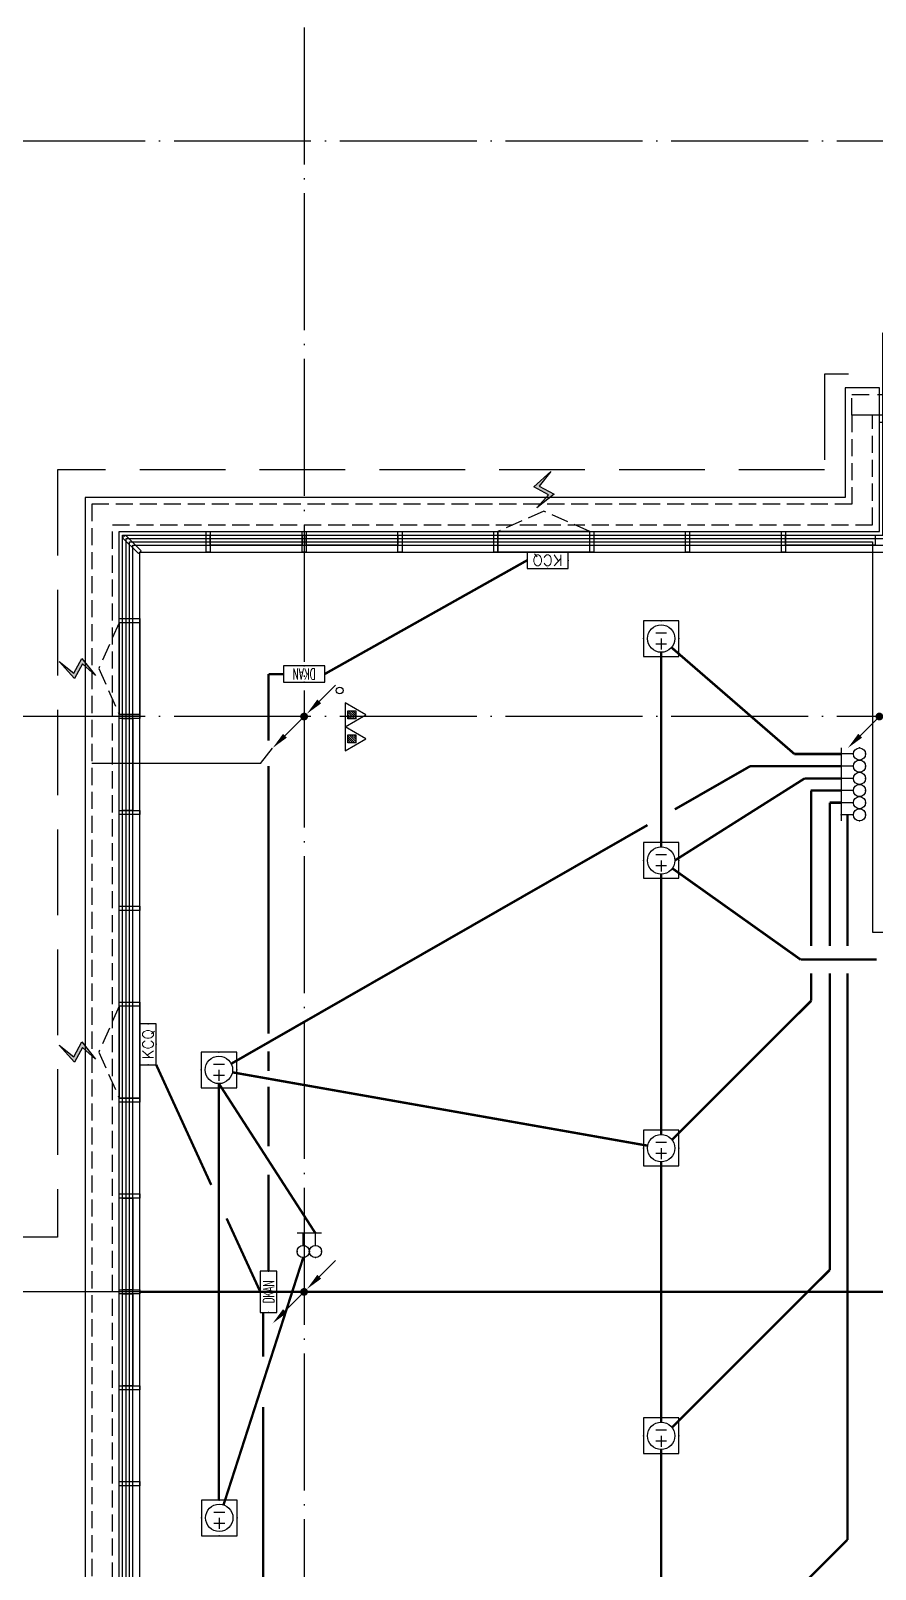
# Model space of a CAD drawing. Extents: x -292644 to 263613, y -713695 to 491457.
# Drawn here: x 107765 to 120097, y 12750 to 35212 of the extents above; entities that cross this region are included whole.
import ezdxf
from ezdxf.enums import TextEntityAlignment as Align
from ezdxf.xclip import XClip

# ---------------------------------------------------------------- set-up
doc = ezdxf.new("R2010")
doc.units = 0
doc.header["$LTSCALE"] = 1000
doc.header["$MEASUREMENT"] = 0
for name, pattern in [('104-10 轴网$0$DOTE', [2.42, 2, -0.2, 0.02, -0.2]), ('8#楼幕墙$0$109-34 轴网$0$L1$0$$AUDIT_BAD_LTYPE1', [0]), ('8#楼幕墙$0$DASH', [0.35, 0.25, -0.1]), ('X-104 8#10#平面_t3$0$109-34 轴网$0$L1$0$$AUDIT_BAD_LTYPE1', [0]), ('X-104 8#10#平面_t3$0$CACHE', [0.375, 0.25, -0.125]), ('X-104 8#10#平面_t3$0$DASH', [0.35, 0.25, -0.1])]:
    doc.linetypes.add(name, pattern=pattern)
doc.layers.get('0').update_dxf_attribs({"linetype": 'CONTINUOUS'})
for name, color, linetype in [('104-10 轴网$0$A_AXIS-轴线', 36, '104-10 轴网$0$DOTE'), ('8#楼幕墙$0$04-电动窗', 1, 'CONTINUOUS'), ('8#楼幕墙$0$A-C_玻璃幕墙', 140, 'CONTINUOUS'), ('8#楼幕墙$0$A-C_窗b', 191, 'CONTINUOUS'), ('EQUIP-动力', 3, 'CONTINUOUS'), ('EQUIP-照明', 3, 'CONTINUOUS'), ('LWIRE', 4, 'CONTINUOUS'), ('WIRE-照明', 1, 'CONTINUOUS'), ('X-104 8#10#平面_t3$0$A-O_分水线', 127, 'CONTINUOUS'), ('X-104 8#10#平面_t3$0$A-O_屋面', 201, 'CONTINUOUS'), ('X-104 8#10#平面_t3$0$A-O_散水', 134, 'CONTINUOUS'), ('X-104 8#10#平面_t3$0$A-SUR_看线', 231, 'CONTINUOUS'), ('X-104 8#10#平面_t3$0$水-消火栓', 41, 'CONTINUOUS')]:
    doc.layers.add(name, color=color, linetype=linetype)
doc.layers.add('8#楼幕墙$0$04-不打印_辅助线', color=165, linetype='CONTINUOUS', plot=False)
doc.layers.add('X-104 8#10#平面_t3$0$04-不打印_辅助线', color=165, linetype='CONTINUOUS', plot=False)
doc.layers.add('X-104 8#10#平面_t3$0$000套内', color=226, linetype='CONTINUOUS', lineweight=30, plot=False)
doc.layers.get('X-104 8#10#平面_t3$0$A-O_分水线').off()
doc.styles.add('_TEL_DIM', font='SIMPLEX', dxfattribs={"width": 0.8, "height": 3.5, "bigfont": 'HZTXT'})
doc.styles.get("Standard").update_dxf_attribs({"font": 'gbenor.shx', "bigfont": 'gbcbig.shx'})

# ---------------------------------------------------------------- blocks, each defined once
blk = doc.blocks.new('104-10 轴网')
at = {"layer": '104-10 轴网$0$A_AXIS-轴线', "linetype": '104-10 轴网$0$DOTE'}
for p, q in [((120430, 40100), (120430, -6500)), ((168930, 33600), (113930, 33600)), ((168930, 25200), (113930, 25200)), ((168930, 16800), (113930, 16800))]:
    blk.add_line(p, q, dxfattribs=at)
blk = doc.blocks.new('X-104 8#10#平面_t3$0$fdhggh')
at = {"layer": 'X-104 8#10#平面_t3$0$04-不打印_辅助线'}
blk.add_lwpolyline([(19450, 12900), (19450, -2650), (-2650, -2650), (-2650, 27850), (8450, 27850), (8450, 30800), (14150, 30800), (14150, 35950), (44350, 35950), (44350, 14450), (24500, 14450), (24500, 12900)], close=True, dxfattribs=at)
blk = doc.blocks.new('8#楼幕墙$0$ii')
blk.add_lwpolyline([(-1340, 0), (0, 0), (0, -150), (-1340, -150)], close=True)
blk = doc.blocks.new('8#楼幕墙$0$$TCHSYS$WIN2D')
for p, q in [((-0.5, 0.5), (0.5, 0.5)), ((-0.5, 0.5), (-0.5, -0.5)), ((0.5, 0.5), (0.5, -0.5)), ((0.5, 0.167), (-0.5, 0.167)), ((0.5, -0.167), (-0.5, -0.167)), ((-0.5, -0.5), (0.5, -0.5))]:
    blk.add_line(p, q)
blk = doc.blocks.new('8#楼幕墙$0$开启扇')
at = {"layer": '8#楼幕墙$0$04-电动窗'}
h = blk.add_hatch(color=1, dxfattribs=at)
h.dxf.hatch_style = 1
h.paths.add_polyline_path([(771, 399), (600, 588), (817, 705), (569, 925), (738, 715), (521, 598)])
at = {"linetype": '8#楼幕墙$0$DASH'}
blk.add_lwpolyline([(0, 50), (670, 350), (1340, 50)], dxfattribs=at)
at = {"layer": '8#楼幕墙$0$04-电动窗', "color": 1}
blk.add_lwpolyline([(771, 399), (600, 588), (817, 705), (569, 925), (738, 715), (521, 598), (771, 399)], close=True, dxfattribs=at)
at = {"xscale": -1340, "yscale": 300, "zscale": 1340, "rotation": 180}
blk.add_blockref('8#楼幕墙$0$$TCHSYS$WIN2D', (670, -100), dxfattribs=at)
blk = doc.blocks.new('*U3366')
blk.add_lwpolyline([(1310, 0), (0, 0), (0, 150), (1310, 150)], close=True)
blk = doc.blocks.new('8#楼幕墙')
at = {"layer": '8#楼幕墙$0$04-不打印_辅助线'}
blk.add_lwpolyline([(19400, 12900), (19400, -2600), (-2600, -2600), (-2600, 27800), (8500, 27800), (8500, 31000), (14200, 31000), (14200, 35900), (44300, 35900), (44300, 14500), (24130, 14500), (24130, 12900)], close=True, dxfattribs=at)
at = {"layer": '8#楼幕墙$0$A-C_玻璃幕墙'}
for points in [[(19630, 14400), (19500, 14400), (19500, -2700), (-2700, -2700), (-2700, 27900), (8400, 27900), (8400, 29500), (9530, 29500)], [(19570, 14450), (19450, 14450), (19450, -2650), (-2650, -2650), (-2650, 27850), (8450, 27850), (8450, 29450), (9470, 29450)], [(19570, 14600), (19300, 14600), (19300, -2500), (-2500, -2500), (-2500, 27700), (8600, 27700), (8600, 29300), (9470, 29300)], [(19630, 14700), (19200, 14700), (19200, -2400), (-2400, -2400), (-2400, 27600), (8700, 27600), (8700, 29200), (9530, 29200)]]:
    blk.add_lwpolyline(points, dxfattribs=at)
for points in [[(-1370, 27600), (-1430, 27600), (-1430, 27900), (-1370, 27900)], [(30, 27600), (-30, 27600), (-30, 27900), (30, 27900)], [(1430, 27600), (1370, 27600), (1370, 27900), (1430, 27900)], [(2830, 27600), (2770, 27600), (2770, 27900), (2830, 27900)], [(4230, 27600), (4170, 27600), (4170, 27900), (4230, 27900)], [(5630, 27600), (5570, 27600), (5570, 27900), (5630, 27900)], [(7030, 27600), (6970, 27600), (6970, 27900), (7030, 27900)], [(-2379, 27621), (-2421, 27579), (-2650, 27808), (-2608, 27850)], [(-2700, 26570), (-2700, 26630), (-2400, 26630), (-2400, 26570)], [(-2700, 25170), (-2700, 25230), (-2400, 25230), (-2400, 25170)], [(-2700, 23770), (-2700, 23830), (-2400, 23830), (-2400, 23770)], [(-2700, 22370), (-2700, 22430), (-2400, 22430), (-2400, 22370)], [(-2700, 20970), (-2700, 21030), (-2400, 21030), (-2400, 20970)], [(-2700, 19570), (-2700, 19630), (-2400, 19630), (-2400, 19570)], [(-2700, 18170), (-2700, 18230), (-2400, 18230), (-2400, 18170)], [(-2700, 16770), (-2700, 16830), (-2400, 16830), (-2400, 16770)], [(-2700, 15370), (-2700, 15430), (-2400, 15430), (-2400, 15370)], [(-2700, 13970), (-2700, 14030), (-2400, 14030), (-2400, 13970)]]:
    blk.add_lwpolyline(points, close=True, dxfattribs=at)
at = {"layer": '8#楼幕墙$0$A-C_玻璃幕墙', "linetype": '8#楼幕墙$0$109-34 轴网$0$L1$0$$AUDIT_BAD_LTYPE1', "xscale": -1}
blk.add_blockref('8#楼幕墙$0$开启扇', (4170, 27850), dxfattribs=at)
at = {"layer": '8#楼幕墙$0$A-C_玻璃幕墙'}
for name, p in [('8#楼幕墙$0$ii', (-30, 27850)), ('8#楼幕墙$0$ii', (1370, 27850)), ('*U3366', (7030, 27700))]:
    blk.add_blockref(name, p, dxfattribs=at)
at = {"layer": '8#楼幕墙$0$A-C_玻璃幕墙', "linetype": '8#楼幕墙$0$109-34 轴网$0$L1$0$$AUDIT_BAD_LTYPE1', "xscale": -1, "rotation": 90}
blk.add_blockref('8#楼幕墙$0$开启扇', (-2650, 26570), dxfattribs=at)
at = {"layer": '8#楼幕墙$0$A-C_玻璃幕墙', "rotation": 90}
for p in [(-2650, 25170), (-2650, 18170), (-2650, 16770)]:
    blk.add_blockref('8#楼幕墙$0$ii', p, dxfattribs=at)
at = {"layer": '8#楼幕墙$0$A-C_窗b', "color": 4, "linetype": '8#楼幕墙$0$109-34 轴网$0$L1$0$$AUDIT_BAD_LTYPE1', "xscale": -1, "rotation": 90}
blk.add_blockref('8#楼幕墙$0$开启扇', (-2650, 20970), dxfattribs=at)
blk = doc.blocks.new('X-104 8#10#平面_t3$0$$TWTSYS$00000546')
h = blk.add_hatch()
h.set_pattern_fill('ANSI31', color=256, scale=200, style=0)
h.set_pattern_definition([(45, (-38543.802, -6670.83), (-17.67767, 17.67767), [])])
h.paths.add_polyline_path([(-65, 174), (65, 174), (65, 44), (-65, 44)])
for points in [[(0, 344), (-198, 0), (198, 0)], [(-65, 174), (65, 174), (65, 44), (-65, 44)]]:
    blk.add_lwpolyline(points, close=True)
blk = doc.blocks.new('X-104 8#10#平面_t3$0$A$C46662BA1')
at = {"layer": 'X-104 8#10#平面_t3$0$水-消火栓'}
blk.add_circle((112277, 25580), 50, dxfattribs=at)
at = {"layer": 'X-104 8#10#平面_t3$0$水-消火栓', "xscale": 0.88, "yscale": 0.88, "zscale": 0.88, "rotation": 270}
for p in [(112357, 25225), (112357, 24875)]:
    blk.add_blockref('X-104 8#10#平面_t3$0$$TWTSYS$00000546', p, dxfattribs=at)
blk = doc.blocks.new('X-104 8#10#平面_t3')
at = {"layer": 'X-104 8#10#平面_t3$0$000套内'}
blk.add_lwpolyline([(125727, -2550), (109207, -2550), (109207, 27750), (120057, 27750), (120057, 24850), (120057, 24850), (120057, 22050), (121707, 22050), (121707, 12700), (128807, 12700), (128807, 14600), (131107, 14600), (131107, -2550), (128557, -2550), (128557, -100), (125757, -100), (125757, -2550)], dxfattribs=at)
at = {"layer": 'X-104 8#10#平面_t3$0$A-O_屋面', "linetype": 'X-104 8#10#平面_t3$0$DASH', "ltscale": 5}
blk.add_lwpolyline([(136157, 37200), (124957, 37200), (124957, 30200), (119357, 30200), (119357, 28800), (108157, 28800), (108157, 17600), (106757, 17600), (106757, -3604), (106757, -3600), (120957, -3600), (120957, -2700), (131257, -2700), (131257, -800), (132157, -800), (132157, 11800), (139157, 11800)], dxfattribs=at)
at = {"layer": 'X-104 8#10#平面_t3$0$A-O_散水'}
blk.add_lwpolyline([(120157, 30000), (119657, 30000), (119657, 28400), (108557, 28400), (108557, -3200), (131757, -3200), (131757, 9900), (131257, 9900), (131257, -2700), (109057, -2700), (109057, 27900), (120157, 27900)], close=True, dxfattribs=at)
at = {"layer": 'X-104 8#10#平面_t3$0$A-O_散水', "linetype": 'X-104 8#10#平面_t3$0$CACHE'}
blk.add_lwpolyline([(125457, 29900), (125457, 29600), (119757, 29600), (119757, 29900)], close=True, dxfattribs=at)
at = {"layer": 'X-104 8#10#平面_t3$0$A-O_散水', "linetype": 'X-104 8#10#平面_t3$0$DASH'}
blk.add_lwpolyline([(120057, 29600), (119757, 29600), (119757, 28300), (108657, 28300), (108657, -3100), (131657, -3100), (131657, 14000), (131357, 14000), (131357, -2800), (108957, -2800), (108957, 28000), (120057, 28000)], close=True, dxfattribs=at)
at = {"layer": 'X-104 8#10#平面_t3$0$A-SUR_看线', "linetype": 'X-104 8#10#平面_t3$0$DASH', "ltscale": 2, "const_width": 30}
blk.add_lwpolyline([(121607, 16800), (109357, 16800)], dxfattribs=at)
at = {"linetype": 'X-104 8#10#平面_t3$0$109-34 轴网$0$L1$0$$AUDIT_BAD_LTYPE1'}
ref = blk.add_blockref('8#楼幕墙', (111757, 0), dxfattribs=at)
XClip(ref).set_block_clipping_path([(-18549.9999999995, -12899.9999999999), (65550.0000000003, 284100.0000000003)])
blk.add_blockref('X-104 8#10#平面_t3$0$fdhggh', (111757, 0), dxfattribs=at)
ref = blk.add_blockref('104-10 轴网', (-8673, 0), dxfattribs=at)
XClip(ref).set_block_clipping_path([(104379.5977508624, -11900), (178479.5977508624, 45500)])
at = {"layer": 'X-104 8#10#平面_t3$0$A-O_分水线', "linetype": 'X-104 8#10#平面_t3$0$109-34 轴网$0$L1$0$$AUDIT_BAD_LTYPE1'}
blk.add_blockref('X-104 8#10#平面_t3$0$A$C46662BA1', (0, 0), dxfattribs=at)
blk = doc.blocks.new('$equip$00001344')
for p, q in [((0.65, 0.65), (-0.65, 0.65)), ((-0.65, 0.65), (-0.65, -0.65)), ((0.65, -0.65), (0.65, 0.65)), ((-0.2, 0.2), (0.2, 0.2)), ((0, 0), (0, 0.4)), ((-0.2, -0.2), (0.2, -0.2)), ((-0.65, -0.65), (0.65, -0.65))]:
    blk.add_line(p, q)
blk.add_circle((0, 0), 0.5)
for p in [(0, 0.65), (-0.65, 0), (0.65, 0), (0, -0.65)]:
    blk.add_point(p)
at = {"flags": 9}
blk.add_attdef('A', (0, 0), '', height=0.00002, dxfattribs=at)
blk = doc.blocks.new('$equip$00002672')
for p, q in [((0.222, 0.889), (-0.222, 0.889)), ((0, 0.444), (0, 0.889))]:
    blk.add_line(p, q)
blk.add_circle((0, 0.222), 0.222)
for p in [(0, 0.889), (-0.222, 0.222), (0, 0), (0.222, 0.222)]:
    blk.add_point(p)
at = {"color": 7, "style": '_TEL_DIM', "flags": 1}
for tag in ['A', 'REMARK']:
    blk.add_attdef(tag, text='', height=0.00002, dxfattribs=at).set_placement((0, 0), align=Align.MIDDLE_CENTER)
blk = doc.blocks.new('$equip$00001816')
for p, q in [((0.75, 0.6), (-0.75, 0.6)), ((-0.75, 0.6), (-0.75, 0)), ((0.75, 0), (0.75, 0.6)), ((-0.75, 0), (0.75, 0))]:
    blk.add_line(p, q)
for p in [(0, 0.6), (-0.75, 0.3), (0, 0), (0.75, 0.3)]:
    blk.add_point(p)
at = {"color": 7, "style": '_TEL_DIM'}
blk.add_attdef('$TEXT$', text='', height=0.4, dxfattribs=at).set_placement((0, 0.3), align=Align.MIDDLE_CENTER)
at = {"color": 7, "style": '_TEL_DIM', "flags": 1}
blk.add_attdef('A', text='', height=0.00002, dxfattribs=at).set_placement((0, 0), align=Align.MIDDLE_CENTER)
blk = doc.blocks.new('$TelecSys$00000080')
for p, q in [((-0.7, -0.7), (0, 0)), ((0.104, 0.104), (0.104, 0.104)), ((-0.104, -0.104), (-0.104, -0.104))]:
    blk.add_line(p, q)
at = {"const_width": 0.142}
blk.add_lwpolyline([(0.071, 0, 1), (-0.071, 0, 1)], format="xyb", close=True, dxfattribs=at)
blk.add_solid([(-0.63, -0.77), (-0.77, -0.63), (-1.15, -1.15)])
at = {"width": 0.8, "flags": 9}
blk.add_attdef('A', (0, 0), '', height=0.00002, rotation=180, dxfattribs=at)
blk = doc.blocks.new('$TelecSys$00000078')
for p, q in [((1.15, 1.15), (0.55, 0.55)), ((0.104, 0.104), (0.104, 0.104)), ((-0.104, -0.104), (-0.104, -0.104))]:
    blk.add_line(p, q)
at = {"const_width": 0.142}
blk.add_lwpolyline([(-0.071, 0, 1), (0.071, 0, 1)], format="xyb", close=True, dxfattribs=at)
blk.add_solid([(0.62, 0.48), (0.48, 0.62), (0.1, 0.1)])
at = {"width": 0.8, "flags": 9}
blk.add_attdef('A', (0, 0), '', height=0.00002, dxfattribs=at)

msp = doc.modelspace()

# ---------------------------------------------------------------- linework, layer by layer
at = {"layer": 'WIRE-照明', "linetype": 'Continuous'}
for q in [(111297, 24740), (108659, 24516)]:
    msp.add_line((111122, 24516), q, dxfattribs=at)
at = {"layer": 'WIRE-照明', "linetype": 'Continuous', "const_width": 35}
for points in [[(115012, 27480), (112057, 25820)], [(116971, 23299), (116971, 26138)], [(118917, 24653), (117122, 26208)], [(111457, 25820), (111237, 25820)], [(111237, 24846), (111237, 25820)], [(111237, 20572), (111237, 24480)], [(118270, 24475), (117171, 23845)], [(119601, 24475), (118270, 24475)], [(119601, 24653), (118917, 24653)], [(119067, 24297), (117171, 23099)], [(119601, 24297), (119067, 24297)], [(119601, 24119), (119153, 24119)], [(119163, 24119), (119163, 21852)], [(119601, 23942), (119433, 23942)], [(119433, 23942), (119433, 21852)], [(116771, 23615), (110691, 20130)], [(119690, 23764), (119690, 21852)], [(116971, 22899), (116971, 19099)], [(119006, 21652), (117134, 22983)], [(120119, 21652), (119006, 21652)], [(119163, 21452), (119163, 21051)], [(119433, 21452), (119433, 17121)], [(119690, 21452), (119690, 13179)], [(119163, 21051), (117130, 19020)], [(111237, 20026), (111237, 20313)], [(110400, 18362), (109597, 20115)], [(116774, 18934), (110710, 20005)], [(110513, 19840), (110513, 13760)], [(111922, 17656), (110513, 19840)], [(111237, 18925), (111237, 19797)], [(116971, 18699), (116971, 14899)], [(111237, 17100), (111237, 18510)], [(111117, 16800), (110625, 17872)], [(111744, 17300), (110580, 13690)], [(119433, 17121), (117130, 14820)], [(111159, 16500), (111159, 15852)], [(111159, 15119), (111159, 8700)], [(116971, 14499), (116971, 10699)], [(119690, 13179), (117130, 10620)]]:
    msp.add_lwpolyline(points, dxfattribs=at)

# ---------------------------------------------------------------- block references
msp.add_blockref('X-104 8#10#平面_t3', (0, 0))
at = {"layer": 'EQUIP-动力', "xscale": 400, "yscale": 400, "zscale": 400}
for p, rotation in [((115312, 27600), 180), ((109597, 20415), 89.99999999999999)]:
    msp.add_blockref('$equip$00001816', p, dxfattribs=dict(at, rotation=rotation)).add_auto_attribs({'$TEXT$': 'KCQ'})
at = {"layer": 'EQUIP-动力', "xscale": 400, "yscale": 400, "zscale": 400, "rotation": 180}
for p in [(116971, 26338), (116971, 23099), (110513, 20040), (116971, 18899), (116971, 14699), (110518, 13500, 2500)]:
    msp.add_blockref('$equip$00001344', p, dxfattribs=at)
at = {"layer": 'EQUIP-动力'}
ref = msp.add_blockref('$equip$00001816', (111757, 25940), dxfattribs=dict(at, xscale=400, yscale=400, zscale=400, rotation=180))
ref.add_attrib('$TEXT$', 'DKAN', dxfattribs={"layer": '0', "color": 7, "height": 160, "rotation": 180, "style": '_TEL_DIM', "width": 0.6}).set_placement((111757, 25820), align=Align.MIDDLE_CENTER)
ref = msp.add_blockref('$equip$00001816', (111357, 16800), dxfattribs=dict(at, xscale=400, yscale=400, zscale=400, rotation=89.99999999999999))
ref.add_attrib('$TEXT$', 'DKAN', dxfattribs={"layer": '0', "color": 7, "height": 160, "rotation": 90, "style": '_TEL_DIM', "width": 0.6}).set_placement((111237, 16800), align=Align.MIDDLE_CENTER)
at = {"layer": 'EQUIP-照明', "xscale": 400, "yscale": 400, "zscale": 400, "rotation": 89.99999999999999}
for p in [(119957, 24653), (119957, 24475), (119957, 24297), (119957, 24119), (119957, 23942), (119957, 23764)]:
    msp.add_blockref('$equip$00002672', p, dxfattribs=at)
at = {"layer": 'EQUIP-照明', "xscale": 400, "yscale": 400, "zscale": 400}
for p in [(111744, 17300), (111922, 17300)]:
    msp.add_blockref('$equip$00002672', p, dxfattribs=at)
at = {"layer": 'LWIRE', "xscale": 400, "yscale": 400, "zscale": 400}
for name, p in [('$TelecSys$00000078', (111757, 25200)), ('$TelecSys$00000080', (111757, 25200)), ('$TelecSys$00000080', (120157, 25200)), ('$TelecSys$00000078', (111757, 16800)), ('$TelecSys$00000080', (111757, 16800))]:
    msp.add_blockref(name, p, dxfattribs=at)

doc.saveas('drawing.dxf')
